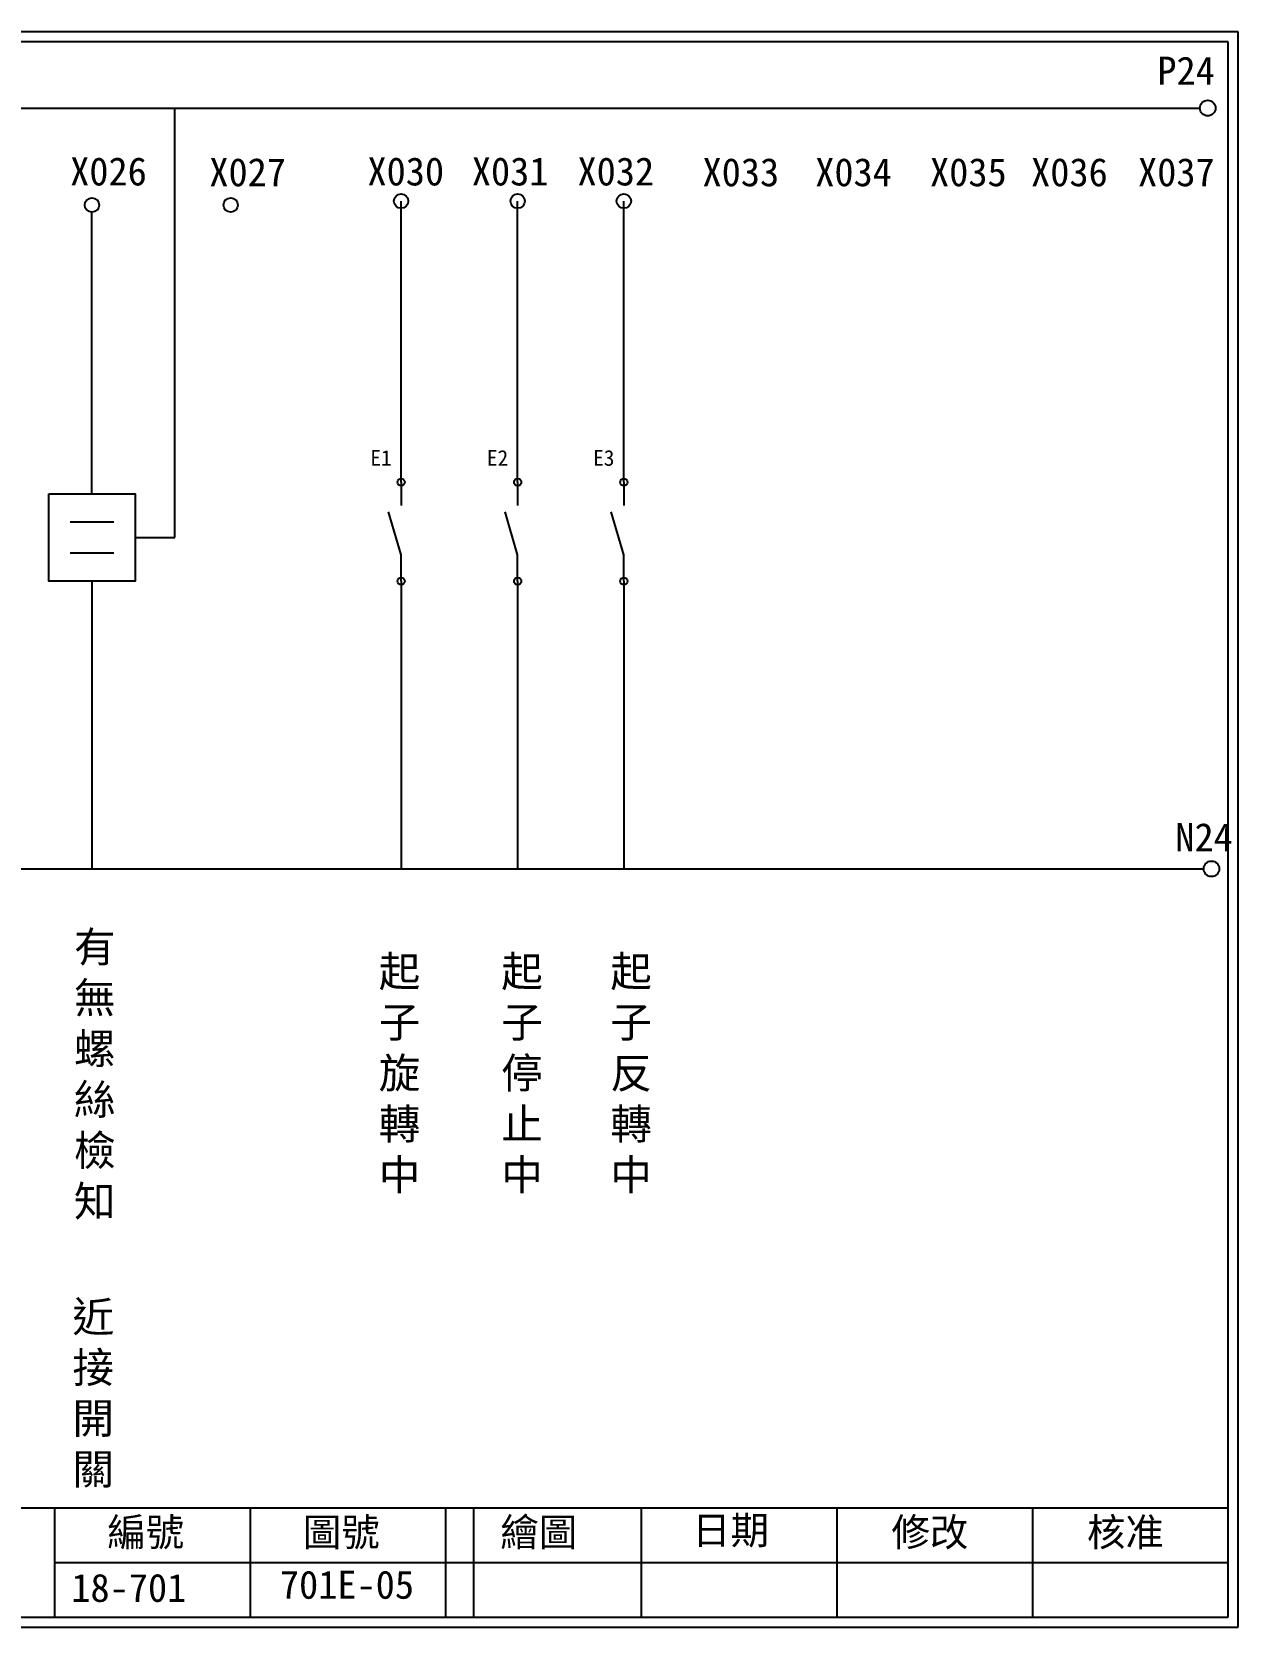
# Model space of a CAD drawing. Extents: x 275 to 562, y 265 to 469.
# Drawn here: x 407.7 to 561.9, y 264.9 to 468.9 of the extents above; entities that cross this region are included whole.
import ezdxf

# ---------------------------------------------------------------- set-up
doc = ezdxf.new("R2010")
doc.units = 0
doc.layers.get('0').update_dxf_attribs({"linetype": 'CONTINUOUS'})
for name, color, linetype in [('7', 7, 'CONTINUOUS'), ('圖框層', 7, 'CONTINUOUS'), ('標尺寸層', 3, 'CONTINUOUS')]:
    doc.layers.add(name, color=color, linetype=linetype)
doc.styles.add('CNS', font='romanc.shx', dxfattribs={"bigfont": 'chineset.shx'})
doc.styles.add('STSL', font='kaiu.ttf')

msp = doc.modelspace()

# ---------------------------------------------------------------- linework, layer by layer
for p, q in [((425.97, 404.26), (425.97, 459.17)), ((415.39, 409.84), (415.39, 445.86)), ((420.9, 404.26), (425.97, 404.26)), ((454.91, 398.68), (454.91, 402.07)), ((469.81, 398.68), (469.81, 402.07)), ((483.38, 398.68), (483.38, 402.07)), ((415.39, 398.68), (415.39, 361.9)), ((454.91, 398.68), (454.91, 361.9)), ((469.81, 398.68), (469.81, 361.9)), ((483.38, 398.68), (483.38, 361.9))]:
    msp.add_line(p, q)
msp.add_lwpolyline([(409.87, 409.84), (420.9, 409.84), (420.9, 398.68), (409.87, 398.68)], close=True)
for centre in [(558.02, 459.17), (558.5, 361.9)]:
    msp.add_circle(centre, 1)
at = {"layer": '7'}
for centre in [(454.91, 411.35), (469.81, 411.35), (483.38, 411.35), (454.91, 398.68), (469.81, 398.68), (483.38, 398.68)]:
    msp.add_circle(centre, 0.464, dxfattribs=at)
at = {"layer": '圖框層', "color": 7}
for p, q in [((561.9, 468.91), (274.9, 468.91)), ((560.65, 467.66), (276.15, 467.66)), ((560.65, 266.2), (560.65, 467.66)), ((561.9, 264.95), (561.9, 468.91)), ((276.15, 280.2), (560.65, 280.2)), ((410.65, 266.2), (410.65, 280.2)), ((435.65, 266.2), (435.65, 280.2)), ((460.65, 266.2), (460.65, 280.2)), ((464.2, 266.2), (464.2, 280.2)), ((485.65, 266.2), (485.65, 280.2)), ((510.65, 266.2), (510.65, 280.2)), ((535.65, 266.2), (535.65, 280.2)), ((410.65, 273.2), (560.65, 273.2)), ((276.15, 266.2), (560.65, 266.2)), ((274.9, 264.95), (561.9, 264.95))]:
    msp.add_line(p, q, dxfattribs=at)
at = {"layer": '標尺寸層', "color": 7}
for p, q in [((279.42, 459.17), (557.02, 459.17)), ((454.91, 411.35), (454.91, 447.28)), ((469.81, 411.35), (469.81, 447.28)), ((483.38, 411.35), (483.38, 447.28)), ((412.63, 406.29), (418.19, 406.29)), ((454.91, 402.07), (453.3, 407.54)), ((469.81, 402.07), (468.2, 407.54)), ((483.38, 402.07), (481.77, 407.54)), ((412.63, 402.32), (418.19, 402.32)), ((279.63, 361.9), (557.5, 361.9))]:
    msp.add_line(p, q, dxfattribs=at)
at = {"layer": '標尺寸層', "color": 0}
for p, q in [((454.91, 411.35), (454.91, 408.35)), ((469.81, 411.35), (469.81, 408.35)), ((483.38, 411.35), (483.38, 408.35))]:
    msp.add_line(p, q, dxfattribs=at)
at = {"layer": '標尺寸層', "color": 7}
for centre in [(415.39, 446.78), (415.39, 446.78), (433.13, 446.78), (433.13, 446.78), (454.91, 447.28), (469.81, 447.28), (483.38, 447.28)]:
    msp.add_circle(centre, 0.92, dxfattribs=at)

# ---------------------------------------------------------------- texts
at = {"layer": '圖框層', "color": 4, "style": 'STSL'}
for s, height, p in [('P24', 3.6, (551.58, 462.16)), ('X026', 3.6, (412.61, 449.28)), ('X030', 3.6, (450.61, 449.28)), ('X031', 3.6, (463.95, 449.28)), ('X032', 3.6, (477.46, 449.28)), ('X027', 3.6, (430.4, 449.18)), ('X033', 3.6, (493.44, 449.18)), ('X034', 3.6, (507.85, 449.18)), ('X035', 3.6, (522.52, 449.18)), ('X036', 3.6, (535.44, 449.18)), ('X037', 3.6, (549.11, 449.18)), ('E1', 2, (450.98, 413.44)), ('E2', 2, (465.88, 413.44)), ('E3', 2, (479.46, 413.44)), ('N24', 3.6, (553.88, 364.15)), ('繪圖', 3.6, (467.59, 275.29)), ('日期', 3.6, (492.12, 275.53)), ('編號', 3.6, (417.36, 275.28)), ('圖號', 3.6, (442.36, 275.28)), ('修改', 3.6, (517.59, 275.29)), ('核准', 3.6, (542.59, 275.29)), ('18-701', 3.6, (412.76, 268.17)), ('701E-05', 3.6, (439.42, 268.57))]:
    msp.add_text(s, height=height, dxfattribs=at).set_placement(p)
at = {"layer": '標尺寸層', "color": 7, "char_height": 3.9, "attachment_point": 5, "style": 'CNS'}
for s, insert, width in [('{\\fDFKai-SB|b0|i0|c136|p65;有無螺絲檢知}', (415.75, 335.45), 5.3998), ('{\\fDFKai-SB|b0|i0|c136|p65;起子旋轉中}', (454.71, 335.58), 4.9608), ('{\\fDFKai-SB|b0|i0|c136|p65;起子停止中}', (470.37, 335.58), 4.9608), ('{\\fDFKai-SB|b0|i0|c136|p65;起子反轉中}', (484.31, 335.58), 4.9608), ('{\\fDFKai-SB|b0|i0|c136|p65;近接開關}', (415.56, 294.67), 4.9608)]:
    msp.add_mtext(s, dxfattribs=dict(at, insert=insert, width=width))

doc.saveas('drawing.dxf')
